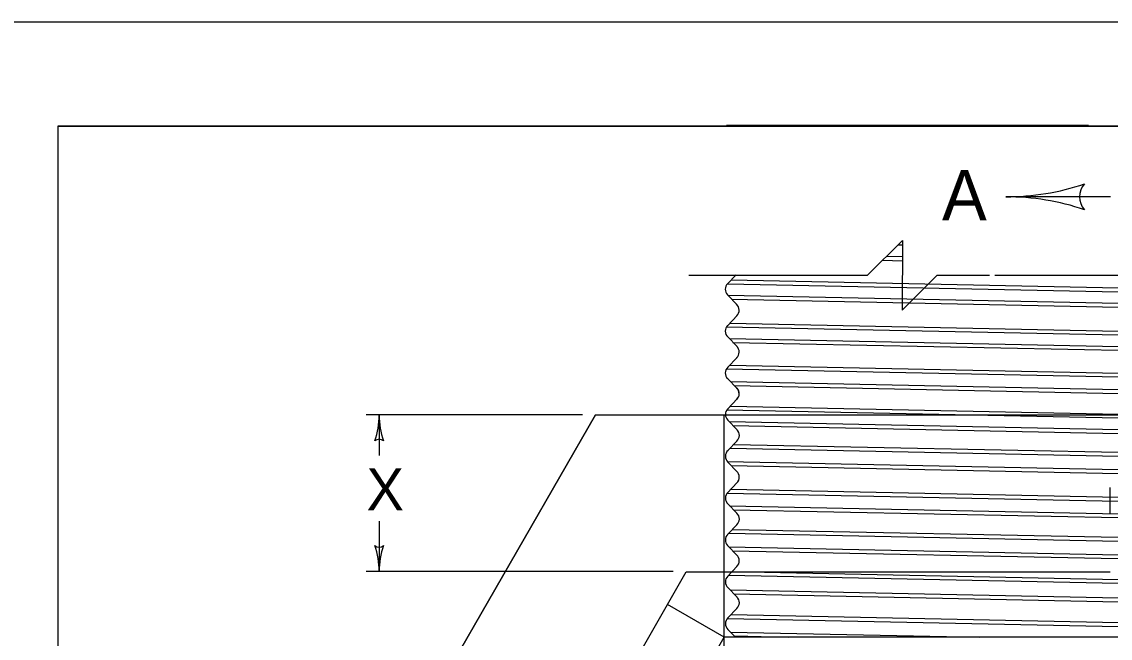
# Model space of a CAD drawing. Extents: x 1000 to 1036.3, y 1000 to 1022.
# Drawn here: x 1006.83 to 1012.03, y 1019.05 to 1022 of the extents above; entities that cross this region are included whole.
import ezdxf

# ---------------------------------------------------------------- set-up
doc = ezdxf.new("R2010")
doc.units = 0
for name, color, linetype in [('Level 1', 7, 'Continuous'), ('Level 10', 7, 'Continuous'), ('Level 11', 7, 'Continuous')]:
    doc.layers.add(name, color=color, linetype=linetype)

msp = doc.modelspace()

# ---------------------------------------------------------------- linework, layer by layer
at = {"layer": 'Level 1'}
for p, q in [((1011.9294, 1021.5043), (1010.1982, 1021.5043)), ((1012.0343, 1021.1623), (1011.5348, 1021.1623)), ((1011.0184, 1020.9328), (1011.0393, 1020.9324)), ((1010.944, 1020.8585), (1011.0393, 1020.8566)), ((1010.9636, 1020.8781), (1011.0397, 1020.8765)), ((1010.0174, 1020.7869), (1010.6382, 1020.7869)), ((1010.2444, 1020.7897), (1010.2025, 1020.7456)), ((1010.2207, 1020.7648), (1013.8497, 1020.6902)), ((1011.4823, 1020.7869), (1012.5487, 1020.7869)), ((1010.2033, 1020.7465), (1013.8494, 1020.6716)), ((1010.2025, 1020.6939), (1010.2486, 1020.6455)), ((1010.2048, 1020.6917), (1013.8544, 1020.6166)), ((1010.2229, 1020.6726), (1013.8541, 1020.5978)), ((1010.2486, 1020.5938), (1010.2025, 1020.5454)), ((1010.2149, 1020.5583), (1013.8455, 1020.4836)), ((1010.1972, 1020.54), (1013.8452, 1020.4649)), ((1010.2025, 1020.4937), (1010.2486, 1020.4452)), ((1010.2119, 1020.4849), (1013.8502, 1020.4101)), ((1010.2291, 1020.4658), (1013.8497, 1020.3913)), ((1010.2486, 1020.3936), (1010.2025, 1020.3452)), ((1010.1966, 1020.3388), (1013.8559, 1020.2637)), ((1010.2139, 1020.3572), (1013.8562, 1020.2823)), ((1010.2025, 1020.2934), (1010.2486, 1020.245)), ((1010.2168, 1020.2784), (1013.8459, 1020.2037)), ((1010.235, 1020.2592), (1013.8455, 1020.185)), ((1010.2492, 1020.1951), (1010.2032, 1020.1467)), ((1010.199, 1020.1423), (1013.8566, 1020.0672)), ((1010.2166, 1020.1608), (1013.857, 1020.0858)), ((1009.5709, 1020.1189), (1007.6285, 1016.7361)), ((1009.5709, 1020.1189), (1007.6285, 1016.7361)), ((1007.6285, 1016.7361), (1009.5709, 1020.1189)), ((1009.5087, 1020.1193), (1008.4741, 1020.1193)), ((1008.5366, 1020.1193), (1008.5366, 1019.9248)), ((1009.5709, 1020.1189), (1010.1805, 1020.1189)), ((1010.1805, 1020.1189), (1013.8229, 1020.1189)), ((1010.1867, 1018.9926), (1010.1867, 1020.1189)), ((1010.2032, 1020.095), (1010.2492, 1020.0467)), ((1010.211, 1020.0869), (1013.8417, 1020.0122)), ((1010.2292, 1020.0676), (1013.8413, 1019.9934)), ((1010.2492, 1019.9948), (1010.2032, 1019.9466)), ((1010.2328, 1019.9776), (1013.8358, 1019.9034)), ((1010.2152, 1019.9592), (1013.8528, 1019.8842)), ((1010.202, 1019.896), (1013.8624, 1019.8208)), ((1010.2032, 1019.8947), (1010.2492, 1019.8464)), ((1010.2203, 1019.8768), (1013.8504, 1019.8022)), ((1010.2492, 1019.7947), (1010.2032, 1019.7463)), ((1010.2188, 1019.7626), (1013.8535, 1019.6878)), ((1012.0332, 1019.6458), (1012.0332, 1019.771)), ((1010.2012, 1019.7442), (1013.8707, 1019.6688)), ((1010.2032, 1019.6945), (1010.2492, 1019.6462)), ((1010.2132, 1019.684), (1013.8571, 1019.6091)), ((1010.2315, 1019.6648), (1013.8427, 1019.5906)), ((1008.5366, 1019.6106), (1008.5366, 1019.3685)), ((1010.2492, 1019.5944), (1010.2032, 1019.5461)), ((1010.227, 1019.571), (1013.8447, 1019.4965)), ((1010.2096, 1019.5527), (1013.8627, 1019.4775)), ((1010.2032, 1019.4943), (1010.2492, 1019.446)), ((1010.2092, 1019.488), (1013.8588, 1019.4128)), ((1010.2275, 1019.4688), (1013.845, 1019.3943)), ((1008.2797, 1016.3623), (1010.0057, 1019.368)), ((1009.9434, 1019.3685), (1008.4741, 1019.3685)), ((1010.0057, 1019.368), (1012.0327, 1019.368)), ((1010.2492, 1019.3942), (1010.2032, 1019.3458)), ((1010.2082, 1019.3509), (1013.8648, 1019.2758)), ((1010.2256, 1019.3692), (1013.84, 1019.2949)), ((1010.2032, 1019.2941), (1010.2492, 1019.2457)), ((1010.2155, 1019.2812), (1013.8547, 1019.2064)), ((1010.2337, 1019.262), (1013.8391, 1019.1878)), ((1010.1867, 1019.0553), (1009.9154, 1019.211)), ((1010.2492, 1019.1939), (1010.2032, 1019.1457)), ((1010.2026, 1019.1451), (1013.8707, 1019.0695)), ((1010.2202, 1019.1634), (1013.8521, 1019.0887)), ((1010.2032, 1019.0938), (1010.2409, 1019.0543)), ((1008.5511, 1016.2065), (1010.1867, 1019.0553)), ((1013.8841, 1019.0553), (1010.1867, 1019.0553)), ((1010.2166, 1019.0797), (1011.4106, 1019.0553)), ((1010.2349, 1019.0607), (1010.4952, 1019.0553))]:
    msp.add_line(p, q, dxfattribs=at)
msp.add_lwpolyline([(1010.6221, 1020.7869), (1010.8724, 1020.787), (1011.0393, 1020.9538), (1011.0392, 1020.6198), (1011.2062, 1020.787), (1011.4564, 1020.7869)], dxfattribs=at)
for centre, radius, start, end in [((1011.5347, 1022.3355), 1.1732, 270, 288.6688), ((1011.9809, 1021.1622), 0.0939, 138.7746, 220.8913), ((1011.5347, 1022.3355), 1.1732, 269.9878, 270), ((1011.5347, 1019.9891), 1.1732, 71.3472, 89.9939), ((1010.2297, 1020.7197), 0.0375, 134.9281, 224.1009), ((1010.2213, 1020.6196), 0.0375, 313.9177, 48.7853), ((1010.2297, 1020.5195), 0.0375, 134.2476, 227.4802), ((1010.2213, 1020.4194), 0.0375, 312.6775, 46.2954), ((1010.2297, 1020.3193), 0.0375, 133.1897, 226.6634), ((1010.2213, 1020.2191), 0.0375, 314.6763, 47.1372), ((1010.2221, 1020.221), 0.0375, 314.3522, 42.3876), ((1010.2221, 1020.221), 0.0375, 313.5905, 315.3225), ((1010.2304, 1020.1209), 0.0375, 134.856, 226.9056), ((1008.1452, 1020.1193), 0.3914, 341.3472, 359.9939), ((1008.9279, 1020.1193), 0.3914, 179.9878, 180), ((1008.9279, 1020.1193), 0.3914, 180, 198.6688), ((1010.2221, 1020.0207), 0.0375, 312.7324, 45.9059), ((1008.5365, 1019.9705), 0.0313, 48.7746, 130.8913), ((1010.2304, 1019.9206), 0.0375, 131.7902, 227.2733), ((1010.2221, 1019.8205), 0.0375, 312.9829, 49.8026), ((1010.2304, 1019.7204), 0.0375, 132.721, 227.8534), ((1010.2221, 1019.6203), 0.0375, 312.2703, 47.4551), ((1010.2304, 1019.5202), 0.0375, 134.9281, 224.1009), ((1008.5366, 1019.5173), 0.0313, 228.7746, 310.8913), ((1008.1452, 1019.3685), 0.3914, 0, 18.6688), ((1008.9279, 1019.3685), 0.3914, 161.3472, 179.9939), ((1010.2221, 1019.4201), 0.0375, 313.9177, 48.7853), ((1008.1452, 1019.3685), 0.3914, 359.9878, 0), ((1010.2304, 1019.3199), 0.0375, 134.2476, 227.4802), ((1010.2221, 1019.2198), 0.0375, 312.6775, 46.2954), ((1010.2304, 1019.1197), 0.0375, 133.1897, 226.6634)]:
    msp.add_arc(centre, radius, start, end, dxfattribs=at)
at = {"layer": 'Level 10'}
for p, q in [((1000, 1022), (1036, 1022)), ((1007, 1021.5), (1035.5, 1021.5)), ((1007, 1021.5), (1007, 1000.5))]:
    msp.add_line(p, q, dxfattribs=at)
at = {"layer": 'Level 11'}
msp.add_lwpolyline([(1007, 1000.5), (1035.5, 1000.5), (1035.5, 1021.5), (1007, 1021.5)], close=True, dxfattribs=at)

# ---------------------------------------------------------------- texts
at = {"layer": 'Level 1'}
for s, height, p in [('A', 0.2403, (1011.2288, 1021.0495)), ('X', 0.2002, (1008.4766, 1019.6622))]:
    msp.add_text(s, height=height, dxfattribs=at).set_placement(p)

doc.saveas('drawing.dxf')
